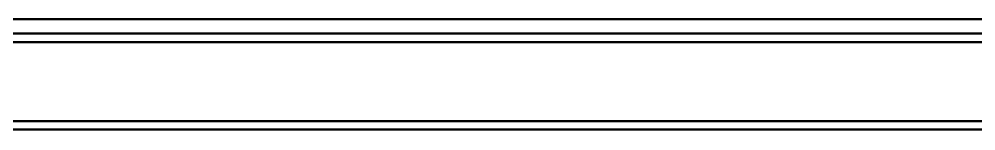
# Model space of a CAD drawing. Header units: millimetres. Extents: x 60499 to 556746, y 248297 to 497145.
# Drawn here: x 173678 to 176553, y 333700 to 334037 of the extents above; entities that cross this region are included whole.
import ezdxf

# ---------------------------------------------------------------- set-up
doc = ezdxf.new("R2010")
doc.units = ezdxf.units.MM
doc.layers.add('Visible (ANSI)', color=7, linetype='Continuous', lineweight=50)

msp = doc.modelspace()

# ---------------------------------------------------------------- linework, layer by layer
at = {"layer": 'Visible (ANSI)'}
for p, q in [((189891.2, 334036.6), (158125.4, 334036.6)), ((158082.4, 333993.6), (189934.1, 333993.6)), ((189960, 333967.7), (158056.5, 333967.7))]:
    msp.add_line(p, q, dxfattribs=at)
at = {"layer": 'Visible (ANSI)', "flags": 128}
for points in [[(155004.2, 333721.8), (155044.8, 333729), (174008.3, 333729), (192971.8, 333729), (193012.3, 333721.8)], [(155004.2, 333700.2), (155044.8, 333704.7), (174008.3, 333704.7), (192971.8, 333704.7), (193012.3, 333700.2)]]:
    msp.add_lwpolyline(points, dxfattribs=at)

doc.saveas('drawing.dxf')
